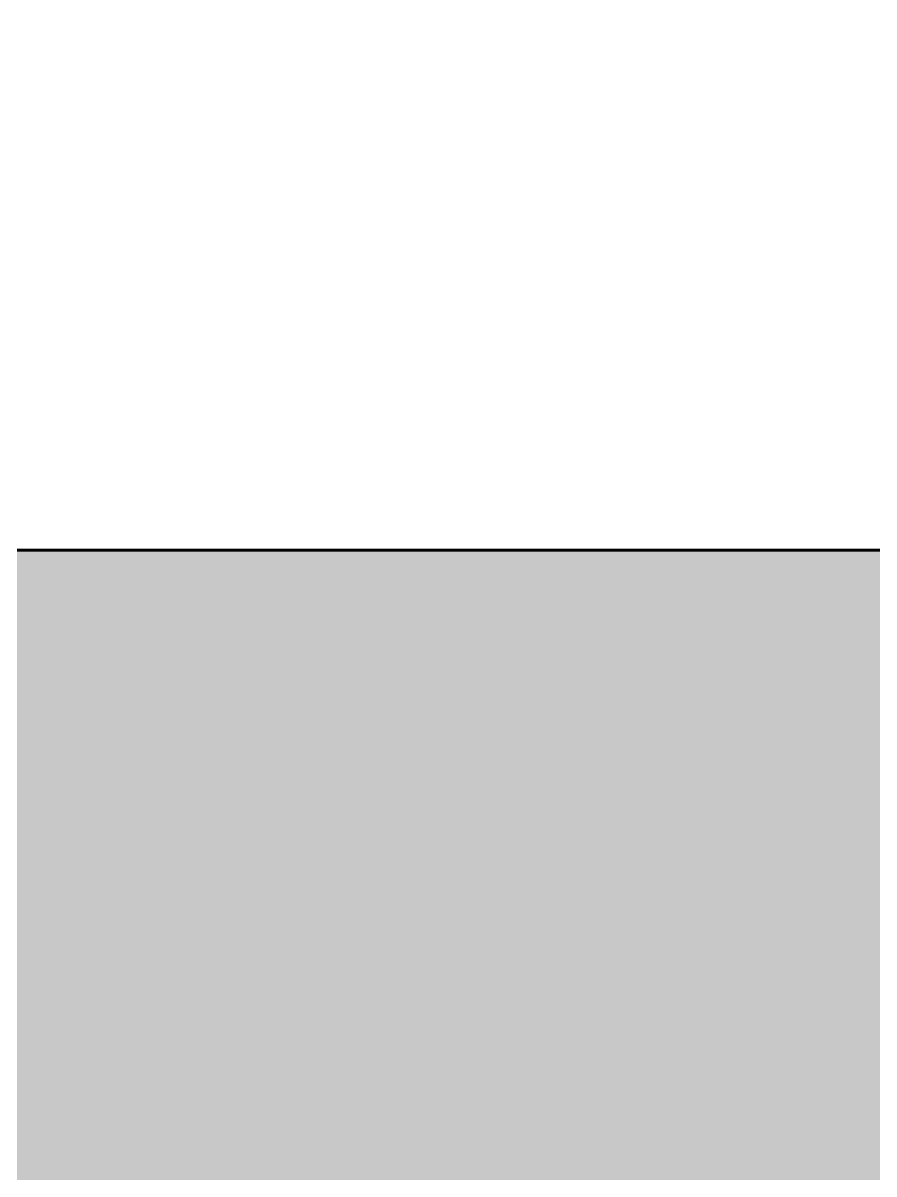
# Model space of a CAD drawing. Header units: inches. Extents: x -4110 to -1807, y 11006 to 12281.
# Drawn here: x -3851.85382 to -3851.84963, y 11888.81133 to 11888.81699 of the extents above; entities that cross this region are included whole.
import ezdxf

# ---------------------------------------------------------------- set-up
doc = ezdxf.new("R2010")
doc.units = ezdxf.units.IN
doc.header["$MEASUREMENT"] = 0
for name, color, linetype, lineweight in [('0-1', 7, 'Continuous', 5), ('A-WALL-3', 250, 'Continuous', 60), ('A-WALL-PATT-1', 7, 'Continuous', 9), ('A-WALL-PATT-2', 253, 'Continuous', 9)]:
    doc.layers.add(name, color=color, linetype=linetype, lineweight=lineweight)
pattern_1 = [(0, (0, 0), (20.48, 5.12), [0.845, -14.515, 0.845, -14.515, -81.92]), (0, (0, 0), (20.48, 5.12), [-30.72, 0.845, -29.875, 0.845, -14.515, -35.84]), (0, (0, 0), (20.48, 5.12), [-76.8, 0.845, -9.395, 0.845, -24.755]), (120, (7.68, 2.56), (-14.67405, 15.1762003), [0.845, -14.515, 0.845, -14.515, -81.92]), (120, (7.68, 2.56), (-14.67405, 15.1762003), [-30.72, 0.845, -29.875, 0.845, -14.515, -35.84]), (120, (7.68, 2.56), (-14.67405, 15.1762003), [-76.8, 0.845, -9.395, 0.845, -24.755]), (240, (10.24, 12.8), (-5.80595, -20.2962003), [0.845, -14.515, 0.845, -14.515, -81.92]), (240, (10.24, 12.8), (-5.80595, -20.2962003), [-30.72, 0.845, -29.875, 0.845, -14.515, -35.84]), (240, (10.24, 12.8), (-5.80595, -20.2962003), [-76.8, 0.845, -9.395, 0.845, -24.755])]

# ---------------------------------------------------------------- blocks, each defined once
blk = doc.blocks.new('CTR - 1st Phase - Unit Layouts_rvt-1-ENLARGED RCP - 3RD FLOOR PLAN - EAST')
at = {"layer": 'A-WALL-PATT-1'}
h = blk.add_hatch(dxfattribs=at)
h.set_pattern_fill('FP_1', color=256, style=0, pattern_type=2)
h.set_pattern_definition(pattern_1)
h.paths.add_polyline_path([(-3659.7805363, 11888.8143961), (-3659.7805363, 11889.4393961), (-3662.1555363, 11889.4393961), (-3662.1555363, 11891.1893961), (-3662.7805363, 11891.1893961), (-3662.7805363, 11888.8143961), (-3662.1555363, 11888.8143961)], flags=0)
h.paths.add_polyline_path([(-3852.4737367, 11888.8143961), (-3696.7805363, 11888.8143961), (-3696.7805363, 11891.1893961), (-3697.4055363, 11891.1893961), (-3697.4055363, 11889.4393961), (-3852.4737367, 11889.4393961)], flags=0)
at = {"layer": 'A-WALL-3'}
blk.add_line((-3699.7805363, 11888.8143961), (-3852.4737367, 11888.8143961), dxfattribs=at)
blk = doc.blocks.new('CTR - 1st Phase - Shell_rvt-1-ENLARGED RCP - 3RD FLOOR PLAN - EAST')
at = {"layer": 'A-WALL-PATT-2'}
h = blk.add_hatch(dxfattribs=at)
h.set_pattern_fill('FP_1', color=256, style=0, pattern_type=2)
h.set_pattern_definition(pattern_1)
h.paths.add_polyline_path([(-3851.8487367, 11082.6768961), (-3851.8487367, 11121.7518961), (-3852.4737367, 11121.7518961), (-3852.4737367, 11082.6768961)], flags=0)
h.paths.add_polyline_path([(-3851.8487367, 11130.6268961), (-3851.8487367, 11164.7768961), (-3852.4737367, 11164.7768961), (-3852.4737367, 11130.6268961), (-3852.2137641, 11130.6268961)], flags=0)
h.paths.add_polyline_path([(-3852.4737367, 11200.2768961), (-3851.8487367, 11200.2768961), (-3851.8487367, 11229.6268961), (-3852.4737367, 11229.6268961), (-3852.4737367, 11221.7336451)], flags=0)
h.paths.add_polyline_path([(-3852.4737367, 11236.8768961), (-3851.8487367, 11236.8768961), (-3851.8487367, 11243.2518961), (-3852.4737367, 11243.2518961), (-3852.4737367, 11240.6573118)], flags=0)
h.paths.add_polyline_path([(-3851.8487367, 11271.1268961), (-3851.8487367, 11279.9768961), (-3852.4737367, 11279.9768961), (-3852.4737367, 11271.1268961)], flags=0)
h.paths.add_polyline_path([(-3852.4737367, 11315.4768961), (-3851.8487367, 11315.4768961), (-3851.8487367, 11356.7768961), (-3852.4737367, 11356.7768961)], flags=0)
h.paths.add_polyline_path([(-3852.4737367, 11392.2768961), (-3851.8487367, 11392.2768961), (-3851.8487367, 11587.1768961), (-3852.4737367, 11587.1768961), (-3852.4737367, 11410.9703118)], flags=0)
h.paths.add_polyline_path([(-3851.8487367, 11658.6768961), (-3851.8487367, 11700.0893961), (-3852.4737367, 11700.0893961), (-3852.4737367, 11658.6768961)], flags=0)
h.paths.add_polyline_path([(-3852.4737367, 11707.3393961), (-3851.8487367, 11707.3393961), (-3851.8487367, 11710.7143961), (-3852.4737367, 11710.7143961)], flags=0)
h.paths.add_polyline_path([(-3851.8487367, 11738.5893961), (-3851.8487367, 11745.9393961), (-3852.4737367, 11745.9393961), (-3852.4737367, 11738.5893961), (-3852.1553758, 11738.5893961)], flags=0)
h.paths.add_polyline_path([(-3851.8487367, 11754.4393961), (-3851.8487367, 11779.1768961), (-3852.4737367, 11779.1768961), (-3852.4737367, 11754.4393961), (-3852.2296652, 11754.4393961)], flags=0)
h.paths.add_polyline_path([(-3851.8487367, 11814.6768961), (-3851.8487367, 11888.8143961), (-3852.4737367, 11888.8143961), (-3852.4737367, 11814.6768961)], flags=0)
h.paths.add_polyline_path([(-3851.8487367, 11893.5643961), (-3851.8487367, 11896.8378336), (-3852.4737367, 11896.8378336), (-3852.4737367, 11893.5643961), (-3851.8736378, 11893.5643961)], flags=0)
h.paths.add_polyline_path([(-3852.4737367, 11932.3378336), (-3851.8487367, 11932.3378336), (-3851.8487367, 11932.8409586), (-3852.4737367, 11932.8409586)], flags=0)
h.paths.add_polyline_path([(-3852.4737367, 11968.3409586), (-3851.8487367, 11968.3409586), (-3851.8487367, 12012.0378336), (-3852.4737367, 12012.0378336), (-3852.4737367, 11978.6803118)], flags=0)
h.paths.add_polyline_path([(-3851.8487367, 12047.5378336), (-3851.8487367, 12048.0409586), (-3852.4737367, 12048.0409586), (-3852.4737367, 12047.5378336)], flags=0)
h.paths.add_polyline_path([(-3851.8487367, 12083.5409586), (-3851.8487367, 12109.7143961), (-3852.4737367, 12109.7143961), (-3852.4737367, 12083.5409586)], flags=0)

msp = doc.modelspace()

# ---------------------------------------------------------------- block references
at = {"layer": '0-1'}
for name in ['CTR - 1st Phase - Shell_rvt-1-ENLARGED RCP - 3RD FLOOR PLAN - EAST', 'CTR - 1st Phase - Unit Layouts_rvt-1-ENLARGED RCP - 3RD FLOOR PLAN - EAST']:
    msp.add_blockref(name, (0, 0), dxfattribs=at)

doc.saveas('drawing.dxf')
